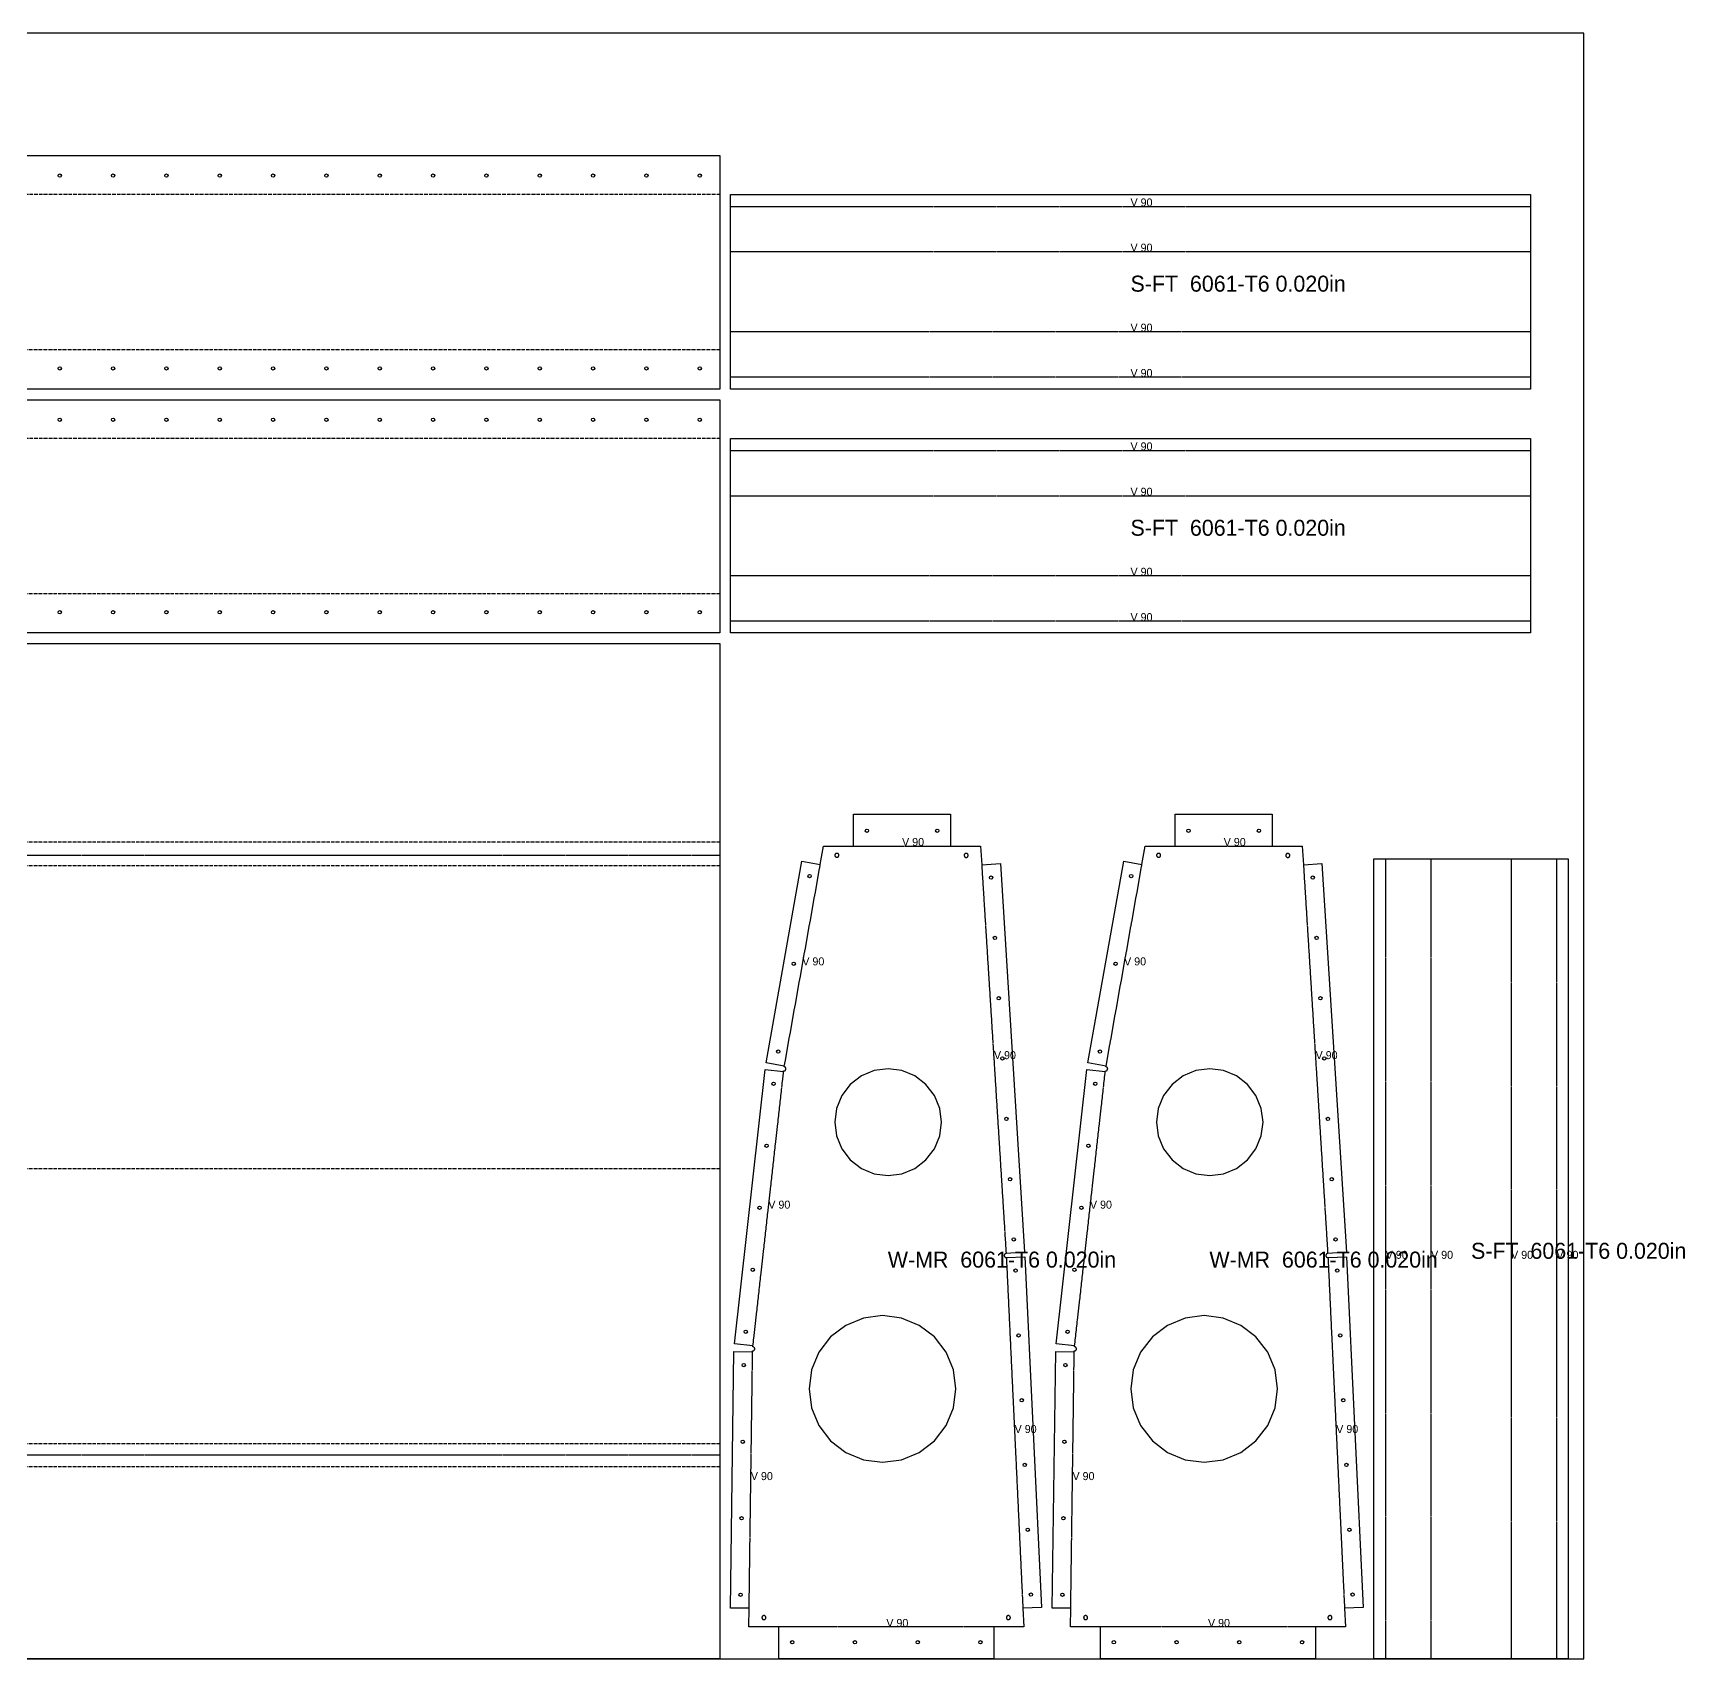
# Model space of a CAD drawing. Header units: millimetres. Extents: x 0 to 2514, y 0 to 1219.
# Drawn here: x 1275 to 2514, y 0 to 1219 of the extents above; entities that cross this region are included whole.
import ezdxf

# ---------------------------------------------------------------- set-up
doc = ezdxf.new("R2010")
doc.units = ezdxf.units.MM
doc.linetypes.add('DASHDOT', pattern=[3.556, 2.54, -0.508, 0, -0.508])
doc.linetypes.add('DASHED', pattern=[1.524, 1.27, -0.254])
for name, color, linetype in [('CUT', 7, 'CONTINUOUS'), ('ETCH', 8, 'CONTINUOUS'), ('HOLE', 6, 'CONTINUOUS'), ('MOUNTAIN', 5, 'DASHDOT'), ('VALLEY', 1, 'DASHED')]:
    doc.layers.add(name, color=color, linetype=linetype)

msp = doc.modelspace()

# ---------------------------------------------------------------- linework, layer by layer
at = {"layer": 'CUT'}
for points in [[(1790, 1127.1), (1790, 952.1), (0, 952.1), (0, 1127.1), (1790, 1127.1)], [(1798, 1098), (2398, 1098), (2398, 952.1), (1798, 952.1), (1798, 1098)], [(1790, 944.1), (1790, 769.2), (0, 769.2), (0, 944.1), (1790, 944.1)], [(1798, 915), (2398, 915), (2398, 769.2), (1798, 769.2), (1798, 915)], [(1790, 612.4), (1790, 0), (0, 0), (0, 761.2), (1790, 761.2), (1790, 612.4), (1790, 612.4)], [(1798, 38.2), (1800.6, 230.4), (1814.6, 230.2), (1814.6, 231), (1814.7, 231), (1814.8, 231), (1814.9, 231), (1815.1, 231), (1815.2, 231.1), (1815.4, 231.1), (1815.5, 231.2), (1815.6, 231.3), (1815.7, 231.4), (1815.8, 231.5), (1815.9, 231.6), (1816, 231.7), (1816.1, 231.8), (1816.1, 232), (1816.2, 232.1), (1816.2, 232.2), (1816.2, 232.4), (1816.2, 232.5), (1816.2, 232.7), (1816.2, 232.8), (1816.1, 233), (1816.1, 233.1), (1816, 233.2), (1815.9, 233.4), (1815.8, 233.5), (1815.7, 233.6), (1815.6, 233.7), (1815.5, 233.7), (1815.4, 233.8), (1815.2, 233.9), (1815.1, 233.9), (1815, 233.9), (1814.8, 234), (1814.8, 234), (1814.9, 234.7), (1801, 236.2), (1824, 442), (1837.9, 440.5), (1837.9, 441), (1837.9, 441), (1838.1, 441), (1838.2, 441), (1838.4, 441), (1838.5, 441), (1838.7, 441), (1838.8, 441.1), (1838.9, 441.2), (1839, 441.3), (1839.2, 441.3), (1839.3, 441.5), (1839.4, 441.6), (1839.4, 441.7), (1839.5, 441.8), (1839.6, 442), (1839.6, 442.1), (1839.6, 442.2), (1839.6, 442.4), (1839.6, 442.5), (1839.6, 442.7), (1839.6, 442.8), (1839.6, 443), (1839.5, 443.1), (1839.4, 443.2), (1839.4, 443.4), (1839.3, 443.5), (1839.2, 443.6), (1839, 443.7), (1838.9, 443.7), (1838.8, 443.8), (1838.7, 443.9), (1838.5, 443.9), (1838.4, 443.9), (1838.3, 443.9), (1838.4, 444.4), (1824.7, 446.9), (1851.6, 598.1), (1865.4, 595.6), (1867.9, 609.5), (1890.3, 609.5), (1890.3, 633.4), (1963.1, 633.4), (1963.1, 609.5), (1985.5, 609.5), (1986.4, 595.4), (2000.4, 596.3), (2018.6, 305), (2004.7, 304.1), (2004.7, 304), (2004.6, 304), (2004.4, 303.9), (2004.3, 303.9), (2004.1, 303.8), (2004, 303.8), (2003.9, 303.7), (2003.8, 303.6), (2003.7, 303.5), (2003.6, 303.4), (2003.5, 303.2), (2003.4, 303.1), (2003.4, 303), (2003.3, 302.8), (2003.3, 302.7), (2003.3, 302.5), (2003.3, 302.4), (2003.3, 302.3), (2003.3, 302.1), (2003.4, 302), (2003.4, 301.8), (2003.5, 301.7), (2003.6, 301.6), (2003.7, 301.5), (2003.8, 301.4), (2003.9, 301.3), (2004, 301.2), (2004.1, 301.1), (2004.3, 301.1), (2004.4, 301), (2004.6, 301), (2004.7, 301), (2004.9, 301), (2004.9, 301), (2004.9, 300.9), (2018.8, 301.5), (2031.2, 38.7), (2017.3, 38), (2017.9, 24), (1995.5, 24), (1995.5, 0), (1834.3, 0), (1834.3, 24), (1811.8, 24), (1812, 38.1), (1798, 38.2)], [(2039.2, 38.2), (2041.9, 230.4), (2055.8, 230.2), (2055.8, 231), (2055.9, 231), (2056, 231), (2056.2, 231), (2056.3, 231), (2056.5, 231.1), (2056.6, 231.1), (2056.7, 231.2), (2056.9, 231.3), (2057, 231.4), (2057.1, 231.5), (2057.2, 231.6), (2057.2, 231.7), (2057.3, 231.8), (2057.4, 232), (2057.4, 232.1), (2057.4, 232.2), (2057.5, 232.4), (2057.5, 232.5), (2057.4, 232.7), (2057.4, 232.8), (2057.4, 233), (2057.3, 233.1), (2057.2, 233.2), (2057.2, 233.4), (2057.1, 233.5), (2057, 233.6), (2056.9, 233.7), (2056.7, 233.7), (2056.6, 233.8), (2056.5, 233.9), (2056.3, 233.9), (2056.2, 233.9), (2056, 234), (2056, 234), (2056.1, 234.7), (2042.2, 236.2), (2065.2, 442), (2079.1, 440.5), (2079.2, 441), (2079.2, 441), (2079.3, 441), (2079.5, 441), (2079.6, 441), (2079.7, 441), (2079.9, 441), (2080, 441.1), (2080.2, 441.2), (2080.3, 441.3), (2080.4, 441.3), (2080.5, 441.5), (2080.6, 441.6), (2080.7, 441.7), (2080.7, 441.8), (2080.8, 442), (2080.8, 442.1), (2080.9, 442.2), (2080.9, 442.4), (2080.9, 442.5), (2080.9, 442.7), (2080.8, 442.8), (2080.8, 443), (2080.7, 443.1), (2080.7, 443.2), (2080.6, 443.4), (2080.5, 443.5), (2080.4, 443.6), (2080.3, 443.7), (2080.2, 443.7), (2080, 443.8), (2079.9, 443.9), (2079.7, 443.9), (2079.6, 443.9), (2079.6, 443.9), (2079.7, 444.4), (2065.9, 446.9), (2092.9, 598.1), (2106.6, 595.6), (2109.1, 609.5), (2131.5, 609.5), (2131.5, 633.4), (2204.3, 633.4), (2204.3, 609.5), (2226.8, 609.5), (2227.7, 595.4), (2241.6, 596.3), (2259.9, 305), (2245.9, 304.1), (2245.9, 304), (2245.8, 304), (2245.7, 303.9), (2245.5, 303.9), (2245.4, 303.8), (2245.2, 303.8), (2245.1, 303.7), (2245, 303.6), (2244.9, 303.5), (2244.8, 303.4), (2244.7, 303.2), (2244.7, 303.1), (2244.6, 303), (2244.6, 302.8), (2244.5, 302.7), (2244.5, 302.5), (2244.5, 302.4), (2244.5, 302.3), (2244.6, 302.1), (2244.6, 302), (2244.7, 301.8), (2244.7, 301.7), (2244.8, 301.6), (2244.9, 301.5), (2245, 301.4), (2245.1, 301.3), (2245.2, 301.2), (2245.4, 301.1), (2245.5, 301.1), (2245.6, 301), (2245.8, 301), (2245.9, 301), (2246.1, 301), (2246.1, 301), (2246.1, 300.9), (2260.1, 301.5), (2272.5, 38.7), (2258.5, 38), (2259.2, 24), (2236.7, 24), (2236.7, 0), (2075.5, 0), (2075.5, 24), (2053, 24), (2053.2, 38.1), (2039.2, 38.2)], [(1877.2, 603.9), (1877.1, 603.8), (1877, 603.8), (1876.8, 603.7), (1876.7, 603.6), (1876.6, 603.4), (1876.6, 603.3), (1876.5, 603.2), (1876.4, 603.1), (1876.4, 602.9), (1876.4, 602.8), (1876.4, 602.6), (1876.4, 602.5), (1876.4, 602.3), (1876.4, 602.2), (1876.4, 602), (1876.5, 601.9), (1876.6, 601.8), (1876.6, 601.7), (1876.7, 601.5), (1876.8, 601.4), (1877, 601.3), (1877.1, 601.3), (1877.2, 601.2), (1877.3, 601.1), (1877.5, 601.1), (1877.6, 601.1), (1877.8, 601.1), (1877.9, 601.1), (1878.1, 601.1), (1878.2, 601.1), (1878.4, 601.1), (1878.5, 601.2), (1878.6, 601.3), (1878.7, 601.3), (1878.9, 601.4), (1879, 601.5), (1879.1, 601.7), (1879.1, 601.8), (1879.2, 601.9), (1879.3, 602), (1879.3, 602.2), (1879.3, 602.3), (1879.4, 602.5), (1879.4, 602.6), (1879.3, 602.8), (1879.3, 602.9), (1879.3, 603.1), (1879.2, 603.2), (1879.1, 603.3), (1879.1, 603.4), (1879, 603.6), (1878.9, 603.7), (1878.7, 603.8), (1878.6, 603.8), (1878.5, 603.9), (1878.4, 604), (1878.2, 604), (1878.1, 604), (1877.9, 604), (1877.8, 604), (1877.6, 604), (1877.5, 604), (1877.3, 604), (1877.2, 603.9)], [(1974, 603.7), (1973.9, 603.6), (1973.7, 603.6), (1973.6, 603.5), (1973.5, 603.3), (1973.5, 603.2), (1973.4, 603.1), (1973.3, 602.9), (1973.3, 602.8), (1973.3, 602.7), (1973.2, 602.5), (1973.2, 602.4), (1973.3, 602.2), (1973.3, 602.1), (1973.3, 601.9), (1973.4, 601.8), (1973.5, 601.7), (1973.5, 601.6), (1973.6, 601.4), (1973.7, 601.3), (1973.9, 601.2), (1974, 601.2), (1974.1, 601.1), (1974.2, 601), (1974.4, 601), (1974.5, 601), (1974.7, 600.9), (1974.8, 600.9), (1975, 601), (1975.1, 601), (1975.2, 601), (1975.4, 601.1), (1975.5, 601.2), (1975.6, 601.2), (1975.8, 601.3), (1975.9, 601.4), (1976, 601.5), (1976, 601.7), (1976.1, 601.8), (1976.2, 601.9), (1976.2, 602.1), (1976.2, 602.2), (1976.2, 602.4), (1976.2, 602.5), (1976.2, 602.7), (1976.2, 602.8), (1976.2, 602.9), (1976.1, 603.1), (1976, 603.2), (1976, 603.3), (1975.9, 603.4), (1975.8, 603.6), (1975.6, 603.6), (1975.5, 603.7), (1975.4, 603.8), (1975.3, 603.9), (1975.1, 603.9), (1975, 603.9), (1974.8, 603.9), (1974.7, 603.9), (1974.5, 603.9), (1974.4, 603.9), (1974.2, 603.9), (1974.1, 603.8), (1974, 603.7)], [(2118.4, 603.9), (2118.3, 603.8), (2118.2, 603.8), (2118.1, 603.7), (2118, 603.6), (2117.9, 603.4), (2117.8, 603.3), (2117.7, 603.2), (2117.7, 603.1), (2117.6, 602.9), (2117.6, 602.8), (2117.6, 602.6), (2117.6, 602.5), (2117.6, 602.3), (2117.6, 602.2), (2117.7, 602), (2117.7, 601.9), (2117.8, 601.8), (2117.9, 601.7), (2118, 601.5), (2118.1, 601.4), (2118.2, 601.3), (2118.3, 601.3), (2118.4, 601.2), (2118.6, 601.1), (2118.7, 601.1), (2118.9, 601.1), (2119, 601.1), (2119.2, 601.1), (2119.3, 601.1), (2119.4, 601.1), (2119.6, 601.1), (2119.7, 601.2), (2119.9, 601.3), (2120, 601.3), (2120.1, 601.4), (2120.2, 601.5), (2120.3, 601.7), (2120.4, 601.8), (2120.4, 601.9), (2120.5, 602), (2120.5, 602.2), (2120.6, 602.3), (2120.6, 602.5), (2120.6, 602.6), (2120.6, 602.8), (2120.5, 602.9), (2120.5, 603.1), (2120.4, 603.2), (2120.4, 603.3), (2120.3, 603.4), (2120.2, 603.6), (2120.1, 603.7), (2120, 603.8), (2119.9, 603.8), (2119.7, 603.9), (2119.6, 604), (2119.5, 604), (2119.3, 604), (2119.2, 604), (2119, 604), (2118.9, 604), (2118.7, 604), (2118.6, 604), (2118.4, 603.9)], [(2215.2, 603.7), (2215.1, 603.6), (2215, 603.6), (2214.9, 603.5), (2214.8, 603.3), (2214.7, 603.2), (2214.6, 603.1), (2214.6, 602.9), (2214.5, 602.8), (2214.5, 602.7), (2214.5, 602.5), (2214.5, 602.4), (2214.5, 602.2), (2214.5, 602.1), (2214.6, 601.9), (2214.6, 601.8), (2214.7, 601.7), (2214.8, 601.6), (2214.9, 601.4), (2215, 601.3), (2215.1, 601.2), (2215.2, 601.2), (2215.3, 601.1), (2215.5, 601), (2215.6, 601), (2215.8, 601), (2215.9, 600.9), (2216.1, 600.9), (2216.2, 601), (2216.3, 601), (2216.5, 601), (2216.6, 601.1), (2216.7, 601.2), (2216.9, 601.2), (2217, 601.3), (2217.1, 601.4), (2217.2, 601.5), (2217.3, 601.7), (2217.3, 601.8), (2217.4, 601.9), (2217.4, 602.1), (2217.5, 602.2), (2217.5, 602.4), (2217.5, 602.5), (2217.5, 602.7), (2217.4, 602.8), (2217.4, 602.9), (2217.3, 603.1), (2217.3, 603.2), (2217.2, 603.3), (2217.1, 603.4), (2217, 603.6), (2216.9, 603.6), (2216.8, 603.7), (2216.6, 603.8), (2216.5, 603.9), (2216.3, 603.9), (2216.2, 603.9), (2216.1, 603.9), (2215.9, 603.9), (2215.8, 603.9), (2215.6, 603.9), (2215.5, 603.9), (2215.3, 603.8), (2215.2, 603.7)], [(2280.5, 0), (2280.5, 600), (2426.3, 600), (2426.3, 0), (2280.5, 0)], [(1881.6, 382.5), (1887.9, 374.2), (1896.2, 367.8), (1905.9, 363.8), (1916.2, 362.5), (1926.6, 363.8), (1936.2, 367.8), (1944.5, 374.2), (1950.9, 382.5), (1954.9, 392.1), (1956.2, 402.5), (1954.9, 412.8), (1950.9, 422.5), (1944.5, 430.8), (1936.2, 437.1), (1926.6, 441.1), (1916.2, 442.5), (1905.9, 441.1), (1896.2, 437.1), (1887.9, 430.8), (1881.6, 422.5), (1877.6, 412.8), (1876.2, 402.5), (1877.6, 392.1), (1881.6, 382.5)], [(2122.8, 382.5), (2129.2, 374.2), (2137.5, 367.8), (2147.1, 363.8), (2157.5, 362.5), (2167.8, 363.8), (2177.5, 367.8), (2185.8, 374.2), (2192.1, 382.5), (2196.1, 392.1), (2197.5, 402.5), (2196.1, 412.8), (2192.1, 422.5), (2185.8, 430.8), (2177.5, 437.1), (2167.8, 441.1), (2157.5, 442.5), (2147.1, 441.1), (2137.5, 437.1), (2129.2, 430.8), (2122.8, 422.5), (2118.8, 412.8), (2117.5, 402.5), (2118.8, 392.1), (2122.8, 382.5)], [(1873.1, 163.6), (1884.5, 154.8), (1897.8, 149.3), (1912, 147.5), (1926.3, 149.3), (1939.5, 154.8), (1950.9, 163.6), (1959.7, 175), (1965.2, 188.2), (1967, 202.5), (1965.2, 216.7), (1959.7, 230), (1950.9, 241.4), (1939.5, 250.1), (1926.3, 255.6), (1912, 257.5), (1897.8, 255.6), (1884.5, 250.1), (1873.1, 241.4), (1864.4, 230), (1858.9, 216.7), (1857, 202.5), (1858.9, 188.2), (1864.4, 175), (1873.1, 163.6)], [(2114.4, 163.6), (2125.8, 154.8), (2139, 149.3), (2153.3, 147.5), (2167.5, 149.3), (2180.8, 154.8), (2192.1, 163.6), (2200.9, 175), (2206.4, 188.2), (2208.3, 202.5), (2206.4, 216.7), (2200.9, 230), (2192.1, 241.4), (2180.8, 250.1), (2167.5, 255.6), (2153.3, 257.5), (2139, 255.6), (2125.8, 250.1), (2114.4, 241.4), (2105.6, 230), (2100.1, 216.7), (2098.3, 202.5), (2100.1, 188.2), (2105.6, 175), (2114.4, 163.6)], [(1822.9, 32.5), (1822.8, 32.5), (1822.6, 32.4), (1822.5, 32.4), (1822.3, 32.3), (1822.2, 32.2), (1822.1, 32.1), (1822, 32), (1821.9, 31.9), (1821.8, 31.8), (1821.8, 31.7), (1821.7, 31.5), (1821.7, 31.4), (1821.6, 31.2), (1821.6, 31.1), (1821.6, 30.9), (1821.6, 30.8), (1821.7, 30.7), (1821.7, 30.5), (1821.8, 30.4), (1821.8, 30.2), (1821.9, 30.1), (1822, 30), (1822.1, 29.9), (1822.2, 29.8), (1822.3, 29.7), (1822.5, 29.7), (1822.6, 29.6), (1822.7, 29.6), (1822.9, 29.5), (1823, 29.5), (1823.2, 29.5), (1823.3, 29.5), (1823.5, 29.6), (1823.6, 29.6), (1823.8, 29.7), (1823.9, 29.7), (1824, 29.8), (1824.1, 29.9), (1824.2, 30), (1824.3, 30.1), (1824.4, 30.2), (1824.5, 30.4), (1824.5, 30.5), (1824.6, 30.6), (1824.6, 30.8), (1824.6, 30.9), (1824.6, 31.1), (1824.6, 31.2), (1824.6, 31.4), (1824.5, 31.5), (1824.5, 31.7), (1824.4, 31.8), (1824.3, 31.9), (1824.2, 32), (1824.1, 32.1), (1824, 32.2), (1823.9, 32.3), (1823.8, 32.4), (1823.6, 32.4), (1823.5, 32.5), (1823.3, 32.5), (1823.2, 32.5), (1823, 32.5), (1822.9, 32.5)], [(2005.5, 32.2), (2005.4, 32.1), (2005.3, 32), (2005.2, 31.9), (2005.1, 31.8), (2005, 31.7), (2005, 31.5), (2004.9, 31.4), (2004.9, 31.2), (2004.9, 31.1), (2004.9, 30.9), (2004.9, 30.8), (2004.9, 30.6), (2005, 30.5), (2005, 30.4), (2005.1, 30.2), (2005.2, 30.1), (2005.3, 30), (2005.4, 29.9), (2005.5, 29.8), (2005.6, 29.7), (2005.7, 29.7), (2005.9, 29.6), (2006, 29.6), (2006.1, 29.5), (2006.3, 29.5), (2006.4, 29.5), (2006.6, 29.5), (2006.7, 29.6), (2006.9, 29.6), (2007, 29.6), (2007.1, 29.7), (2007.3, 29.8), (2007.4, 29.9), (2007.5, 30), (2007.6, 30.1), (2007.7, 30.2), (2007.7, 30.4), (2007.8, 30.5), (2007.8, 30.6), (2007.9, 30.8), (2007.9, 30.9), (2007.9, 31.1), (2007.9, 31.2), (2007.8, 31.4), (2007.8, 31.5), (2007.7, 31.6), (2007.7, 31.8), (2007.6, 31.9), (2007.5, 32), (2007.4, 32.1), (2007.3, 32.2), (2007.1, 32.3), (2007, 32.4), (2006.9, 32.4), (2006.7, 32.5), (2006.6, 32.5), (2006.4, 32.5), (2006.3, 32.5), (2006.2, 32.5), (2006, 32.5), (2005.9, 32.4), (2005.7, 32.4), (2005.6, 32.3), (2005.5, 32.2)], [(2064.1, 32.5), (2064, 32.5), (2063.8, 32.4), (2063.7, 32.4), (2063.6, 32.3), (2063.5, 32.2), (2063.3, 32.1), (2063.2, 32), (2063.1, 31.9), (2063.1, 31.8), (2063, 31.7), (2062.9, 31.5), (2062.9, 31.4), (2062.9, 31.2), (2062.8, 31.1), (2062.8, 30.9), (2062.9, 30.8), (2062.9, 30.7), (2062.9, 30.5), (2063, 30.4), (2063.1, 30.2), (2063.1, 30.1), (2063.2, 30), (2063.3, 29.9), (2063.4, 29.8), (2063.6, 29.7), (2063.7, 29.7), (2063.8, 29.6), (2064, 29.6), (2064.1, 29.5), (2064.3, 29.5), (2064.4, 29.5), (2064.6, 29.5), (2064.7, 29.6), (2064.8, 29.6), (2065, 29.7), (2065.1, 29.7), (2065.2, 29.8), (2065.4, 29.9), (2065.5, 30), (2065.5, 30.1), (2065.6, 30.2), (2065.7, 30.4), (2065.8, 30.5), (2065.8, 30.6), (2065.8, 30.8), (2065.8, 30.9), (2065.8, 31.1), (2065.8, 31.2), (2065.8, 31.4), (2065.8, 31.5), (2065.7, 31.7), (2065.6, 31.8), (2065.6, 31.9), (2065.5, 32), (2065.4, 32.1), (2065.2, 32.2), (2065.1, 32.3), (2065, 32.4), (2064.9, 32.4), (2064.7, 32.5), (2064.6, 32.5), (2064.4, 32.5), (2064.3, 32.5), (2064.1, 32.5)], [(2246.7, 32.2), (2246.6, 32.1), (2246.5, 32), (2246.4, 31.9), (2246.3, 31.8), (2246.2, 31.7), (2246.2, 31.5), (2246.1, 31.4), (2246.1, 31.2), (2246.1, 31.1), (2246.1, 30.9), (2246.1, 30.8), (2246.1, 30.6), (2246.2, 30.5), (2246.2, 30.4), (2246.3, 30.2), (2246.4, 30.1), (2246.5, 30), (2246.6, 29.9), (2246.7, 29.8), (2246.8, 29.7), (2247, 29.7), (2247.1, 29.6), (2247.2, 29.6), (2247.4, 29.5), (2247.5, 29.5), (2247.7, 29.5), (2247.8, 29.5), (2248, 29.6), (2248.1, 29.6), (2248.2, 29.6), (2248.4, 29.7), (2248.5, 29.8), (2248.6, 29.9), (2248.7, 30), (2248.8, 30.1), (2248.9, 30.2), (2249, 30.4), (2249, 30.5), (2249.1, 30.6), (2249.1, 30.8), (2249.1, 30.9), (2249.1, 31.1), (2249.1, 31.2), (2249.1, 31.4), (2249, 31.5), (2249, 31.6), (2248.9, 31.8), (2248.8, 31.9), (2248.7, 32), (2248.6, 32.1), (2248.5, 32.2), (2248.4, 32.3), (2248.2, 32.4), (2248.1, 32.4), (2248, 32.5), (2247.8, 32.5), (2247.7, 32.5), (2247.5, 32.5), (2247.4, 32.5), (2247.2, 32.5), (2247.1, 32.4), (2247, 32.4), (2246.8, 32.3), (2246.7, 32.2)]]:
    msp.add_lwpolyline(points, close=True, dxfattribs=at)
at = {"layer": 'ETCH'}
msp.add_lwpolyline([(0, 0), (2438, 0), (2438, 1219), (0, 1219)], close=True, dxfattribs=at)
at = {"layer": 'HOLE'}
for centre in [(1295, 1112.1), (1335, 1112.1), (1375, 1112.1), (1415, 1112.1), (1455, 1112.1), (1495, 1112.1), (1535, 1112.1), (1575, 1112.1), (1615, 1112.1), (1655, 1112.1), (1695, 1112.1), (1735, 1112.1), (1775, 1112.1), (1295, 967.6), (1335, 967.6), (1375, 967.6), (1415, 967.6), (1455, 967.6), (1495, 967.6), (1535, 967.6), (1575, 967.6), (1615, 967.6), (1655, 967.6), (1695, 967.6), (1735, 967.6), (1775, 967.6), (1295, 929.1), (1335, 929.1), (1375, 929.1), (1415, 929.1), (1455, 929.1), (1495, 929.1), (1535, 929.1), (1575, 929.1), (1615, 929.1), (1655, 929.1), (1695, 929.1), (1735, 929.1), (1775, 929.1), (1295, 784.7), (1335, 784.7), (1375, 784.7), (1415, 784.7), (1455, 784.7), (1495, 784.7), (1535, 784.7), (1575, 784.7), (1615, 784.7), (1655, 784.7), (1695, 784.7), (1735, 784.7), (1775, 784.7), (1900.3, 620.9), (1953.1, 620.9), (2141.5, 620.9), (2194.3, 620.9), (1857.3, 586.9), (1993.5, 585.8), (2098.5, 586.9), (2234.7, 585.8), (1996.3, 540.6), (2237.6, 540.6), (1845.5, 521.2), (2086.8, 521.2), (1999.2, 495.4), (2240.4, 495.4), (1833.8, 455.4), (2002, 450.2), (2075.1, 455.4), (2243.3, 450.2), (1830.3, 431.3), (2071.6, 431.3), (2004.9, 404.9), (2246.1, 404.9), (1825.1, 384.8), (2066.4, 384.8), (2007.7, 359.7), (2248.9, 359.7), (1819.9, 338.3), (2061.2, 338.3), (2010.5, 314.5), (2251.8, 314.5), (1814.7, 291.8), (2011.8, 291.2), (2056, 291.8), (2253, 291.2), (1809.5, 245.3), (2014.1, 242.6), (2050.8, 245.3), (2255.3, 242.6), (1808, 220.3), (2049.2, 220.3), (2016.4, 194), (2257.6, 194), (1807.2, 162.9), (2048.4, 162.9), (2018.7, 145.5), (2259.9, 145.5), (1806.4, 105.5), (2047.7, 105.5), (2021, 96.9), (2262.2, 96.9), (2023.3, 48.3), (2264.5, 48.3), (1805.6, 48.1), (2046.9, 48.1), (1844.3, 12.5), (1891.3, 12.5), (1938.4, 12.5), (1985.5, 12.5), (2085.5, 12.5), (2132.6, 12.5), (2179.6, 12.5), (2226.7, 12.5)]:
    msp.add_circle(centre, 1.25, dxfattribs=at)
at = {"layer": 'MOUNTAIN'}
for p, q in [((0, 1098.2), (1790, 1098.2)), ((1790, 981.6), (0, 981.6)), ((0, 915.2), (1790, 915.2)), ((1790, 798.6), (0, 798.6)), ((1790, 612.4), (0, 612.4)), ((1790, 594.6), (0, 594.6)), ((1790, 367.5), (0, 367.5)), ((1790, 161.4), (0, 161.4)), ((1790, 144), (0, 144))]:
    msp.add_line(p, q, dxfattribs=at)
at = {"layer": 'VALLEY'}
for p, q in [((1798, 1089), (2398, 1089)), ((1798, 1055.1), (2398, 1055.1)), ((2398, 995.1), (1798, 995.1)), ((2398, 961.1), (1798, 961.1)), ((1798, 906.1), (2398, 906.1)), ((1798, 872.1), (2398, 872.1)), ((2398, 812.1), (1798, 812.1)), ((2398, 778.1), (1798, 778.1)), ((1890.3, 609.5), (1963.1, 609.5)), ((2131.5, 609.5), (2204.3, 609.5)), ((1790, 602.5), (0, 602.5)), ((1838.4, 444.4), (1865.4, 595.6)), ((1986.4, 595.4), (2004.7, 304.1)), ((2079.7, 444.4), (2106.6, 595.6)), ((2227.7, 595.4), (2245.9, 304.1)), ((2289.4, 0), (2289.4, 600)), ((2323.4, 0), (2323.4, 600)), ((2383.4, 600), (2383.4, 0)), ((2417.4, 600), (2417.4, 0)), ((1814.9, 234.7), (1837.9, 440.5)), ((2056.1, 234.7), (2079.1, 440.5)), ((2004.9, 300.9), (2017.3, 38)), ((2246.1, 300.9), (2258.5, 38)), ((1812, 38.1), (1814.6, 230.2)), ((2053.2, 38.1), (2055.8, 230.2)), ((1790, 152.8), (0, 152.8)), ((1995.5, 24), (1834.3, 24)), ((2236.7, 24), (2075.5, 24))]:
    msp.add_line(p, q, dxfattribs=at)

# ---------------------------------------------------------------- texts
at = {"layer": 'ETCH'}
for s, height, p in [('V 90', 6, (2098, 1089)), ('V 90', 6, (2098, 1055.1)), ('S-FT  6061-T6 0.020in', 12, (2098, 1025.1)), ('V 90', 6, (2098, 995.1)), ('V 90', 6, (2098, 961.1)), ('V 90', 6, (2098, 906.1)), ('V 90', 6, (2098, 872.1)), ('S-FT  6061-T6 0.020in', 12, (2098, 842.1)), ('V 90', 6, (2098, 812.1)), ('V 90', 6, (2098, 778.1)), ('V 90', 6, (1926.7, 609.5)), ('V 90', 6, (2167.9, 609.5)), ('V 90', 6, (1851.9, 520)), ('V 90', 6, (2093.2, 520)), ('V 90', 6, (1995.6, 449.7)), ('V 90', 6, (2236.8, 449.7)), ('V 90', 6, (1826.4, 337.6)), ('V 90', 6, (2067.6, 337.6)), ('S-FT  6061-T6 0.020in', 12, (2353.4, 300)), ('W-MR  6061-T6 0.020in', 12, (1916, 293.4)), ('W-MR  6061-T6 0.020in', 12, (2157.2, 293.4)), ('V 90', 6, (2289.4, 300)), ('V 90', 6, (2323.4, 300)), ('V 90', 6, (2383.4, 300)), ('V 90', 6, (2417.4, 300)), ('V 90', 6, (2011.1, 169.4)), ('V 90', 6, (2252.3, 169.4)), ('V 90', 6, (1813.3, 134.1)), ('V 90', 6, (2054.5, 134.1)), ('V 90', 6, (1914.9, 24)), ('V 90', 6, (2156.1, 24))]:
    msp.add_text(s, height=height, dxfattribs=at).set_placement(p)

doc.saveas('drawing.dxf')
